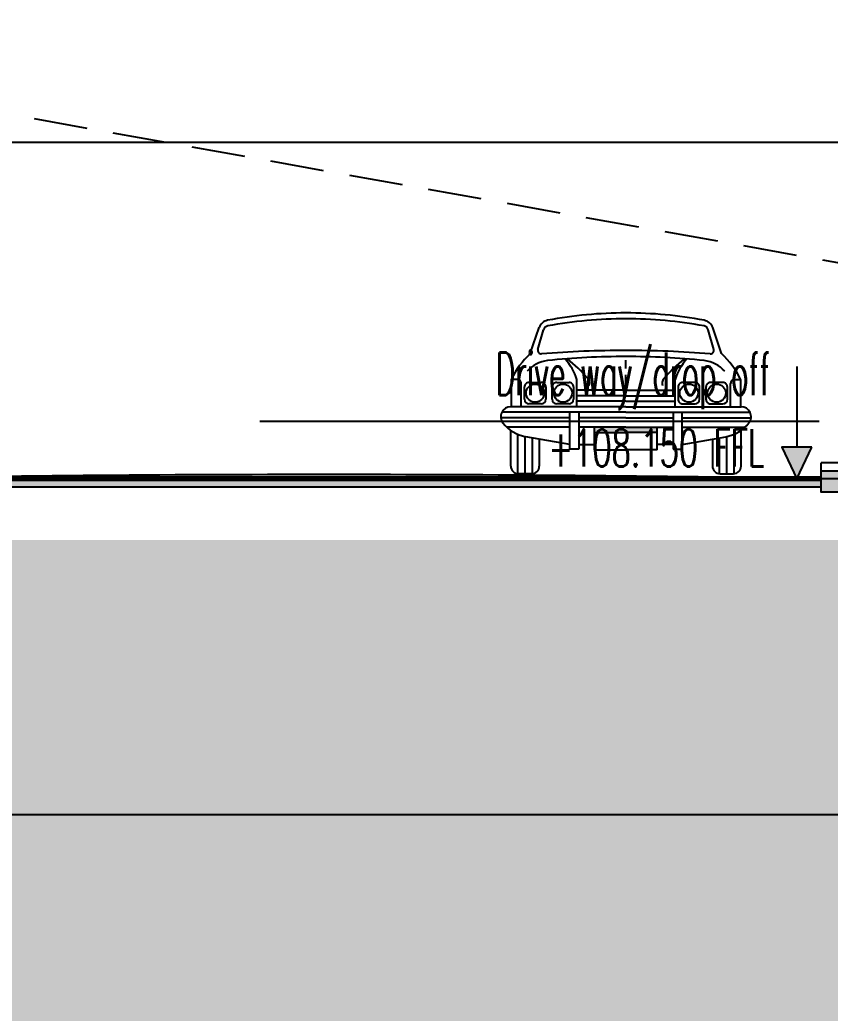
# Model space of a CAD drawing. Header units: millimetres. Extents: x -414464 to 1686, y -90036 to 108605.
# Drawn here: x -134765 to -127177, y 206 to 9515 of the extents above; entities that cross this region are included whole.
import ezdxf

# ---------------------------------------------------------------- set-up
doc = ezdxf.new("R2010")
doc.units = ezdxf.units.MM
doc.header["$LTSCALE"] = 1000
doc.header["$MEASUREMENT"] = 0
for name, pattern in [('AUDIT_D_120904163729-0', [0]), ('COLUMNS-T5-231111$0$HIDDEN', [0.375, 0.25, -0.125]), ('DASHED', [0.75, 0.5, -0.25]), ('HIDDEN2', [0.1875, 0.125, -0.0625])]:
    doc.linetypes.add(name, pattern=pattern)
doc.layers.get('0').update_dxf_attribs({"linetype": 'AUDIT_D_120904163729-0'})
for name, color, linetype in [('a-door', 1, 'Continuous'), ('A-ELE1', 8, 'Continuous'), ('A-FINISHED STAIRS', 1, 'Continuous'), ('B-AR-ANNO-E DECK FLOOR$0$a-text', 4, 'Continuous'), ('LANDSCAPE', 7, 'Continuous'), ('LAYER01', 7, 'Continuous'), ('LEVEL', 7, 'Continuous'), ('sb-hatch', 1, 'Continuous')]:
    doc.layers.add(name, color=color, linetype=linetype)
doc.layers.add('a-Text', color=4, linetype='Continuous', lineweight=0)
doc.styles.add('ATTR', font='romans.shx', dxfattribs={"width": 0.8, "height": 0.7})
doc.styles.add('B-AR-ANNO-E DECK FLOOR$0$DIMTEXT', font='SIMPLEX.shx', dxfattribs={"width": 0.75})
doc.styles.add('DIM150', font='SIMPLEX.shx', dxfattribs={"width": 0.6})

# ---------------------------------------------------------------- blocks, each defined once
blk = doc.blocks.new('A$C50ED7ECD')
at = {"layer": 'LEVEL'}
blk.add_hatch(color=2, dxfattribs=at).paths.add_polyline_path([(88.01138833272051, 5.509693372193437), (88.29005074267405, 5.509693372163396), (88.15071953766272, 5.215000008514847)])
at = {"layer": 'LANDSCAPE', "color": 3, "const_width": 0.05}
blk.add_lwpolyline([(70.84750042471319, 5.214999945737885), (88.37113596580579, 5.214999945737885)], dxfattribs=at)
at = {"layer": 'LEVEL', "color": 8, "linetype": 'HIDDEN2', "ltscale": 5}
for p, q in [((147.458654921169, 8.36499994573934), (63.49513060735066, 8.36499994573934)), ((147.458654921169, 5.214999945737885), (63.49513060657034, 5.214999945737885)), ((147.458654921169, 2.06499994573552), (63.49513060625108, 2.06499994573552))]:
    blk.add_line(p, q, dxfattribs=at)
at = {"layer": 'LEVEL', "color": 2}
for p, q in [((88.15071953777463, 6.265060774376265, 0.0001133023795667539), (88.15071953769365, 5.509693372177038, 0.0001133023795667539)), ((88.36063092846983, 5.752138708631106, 0.0001133023795667539), (83.12362318237791, 5.752138709189508, 0.0001133023795667539))]:
    blk.add_line(p, q, dxfattribs=at)
at = {"layer": 'LEVEL', "color": 2, "elevation": 0.0001133023795767229}
blk.add_lwpolyline([(88.29005074267405, 5.509693372163396), (88.01138833272051, 5.509693372193437), (88.15071953766272, 5.215000008514847)], close=True, dxfattribs=at)
at = {"layer": 'a-Text', "insert": (85.82269862736763, 5.678131592401156, 0.0001133023795999505), "char_height": 0.3500000000000003, "width": 4.134971952534999, "attachment_point": 1, "rotation": 0.0004312137761448928, "style": 'DIM150'}
blk.add_mtext('+108.150 FFL', dxfattribs=at)
at = {"layer": 'B-AR-ANNO-E DECK FLOOR$0$a-text', "extrusion": (1.530323358490623e-13, 0.0014379207060082, 0.9999989661914873), "insert": (86.61851013622046, 6.132329934005055, 0.0001133023795667538), "char_height": 0.4, "width": 3.60225136022259, "attachment_point": 5, "text_direction": (1, -1.064261140455909e-10, -2.280294065477956e-20), "style": 'B-AR-ANNO-E DECK FLOOR$0$DIMTEXT'}
blk.add_mtext('{\\W0.5;Drive way/drop off}', dxfattribs=at)
blk = doc.blocks.new('building-10-dopoff')
at = {"true_color": 0xbdbdbd}
h = blk.add_hatch(color=9, dxfattribs=at)
h.dxf.hatch_style = 1
h.set_gradient(color1=(196, 196, 196), one_color=1, tint=1, name='SPHERICAL')
edge = h.paths.add_edge_path()
edge.add_arc((-6628.247614149936, -271338.9451629808), 271502.4357882504, 449.03520869992, 450.96479130402247, ccw=False)
edge.add_line((-2056.692577559501, 125.0000000940638), (-2056.692558961377, 49.999999781018))
edge.add_line((-2056.692558963783, 49.99999977927655), (-11199.80266942859, 49.99999977794596))
edge.add_line((-11199.80266942829, 49.99999977927655), (-11199.80266942832, 124.9999997791376))
at = {"layer": 'sb-hatch'}
h = blk.add_hatch(dxfattribs=at)
h.set_pattern_fill('DOTS', color=8, scale=450, angle=-3.638554555594264e-12, style=0)
h.set_pattern_definition([(337.0902761682343, (324409.3308788903, -2929.653150282768), (23.90174881989568, 20.43222784232339), [0, -28.125])])
h.paths.add_polyline_path([(-16274.80266942363, 124.9999997830021), (-16274.80266942317, 124.9999997960406), (-16274.80266942317, 49.99999979324639), (-15563.00415753666, 49.99999977834523), (-15563.00415753759, 124.9999997774141), (-15549.6053388482, 124.9999997783455), (-15549.60533885285, -280.0000002216548), (-16274.80266942456, -280.0000002188608)])
edge = h.paths.add_edge_path()
edge.add_line((-2056.692558962386, 200.0000000968578), (-5.471520125865936e-09, 200.000000094218))
edge.add_line((-5.587935447692871e-09, 200.0000000940638), (-1.164153218269348e-10, 1.154148776549846e-09))
edge.add_line((0, 0), (-2056.692558961222, 4.45243131252937e-09))
edge.add_line((-2056.692558961455, 4.656612873077393e-09), (-2056.692558962619, 200.0000000957536))
blk.add_lwpolyline([(-2056.692558962386, 200.0000000968578), (-5.587935447692871e-09, 200.0000000940638), (0, 0), (-2056.692558961455, 4.656612873077393e-09)], close=True)
blk.add_lwpolyline([(-2056.692558961455, 124.9999997830021, 0.008352236132929373), (-11271.85884147417, 124.9999997820707), (-11271.85884147137, 49.99999978113919), (-2056.692558963783, 49.99999978020787)], format="xyb", close=True)
at = {"layer": 'a-door', "color": 2, "linetype": 'COLUMNS-T5-231111$0$HIDDEN', "elevation": -15.28107722057211}
blk.add_lwpolyline([(3.307441036216915, 125.0000000661241), (-2897.822452028282, 125.0000000670555)], dxfattribs=at)
at = {"layer": 'A-FINISHED STAIRS', "linetype": 'ByBlock'}
for p, q in [((3.268865717109293, 275.0000000620787, -15.40440633918234), (-2056.692558962386, 275.0000000633302, -15.28107722057211)), ((-2056.692558962386, 200.0000000977891), (-2056.692558962386, 275.0000000642615, -15.28107722070854))]:
    blk.add_line(p, q, dxfattribs=at)
at = {"layer": 'LAYER01', "color": 8, "linetype": 'Continuous'}
for p, q in [((-4780.007641130069, 1297.164040949924), (-4697.241290850623, 1540.346121807222)), ((-4708.028930062719, 1336.894518790268), (-4655.421901020396, 1520.942785911279)), ((-3061.115097256203, 1336.894518790277), (-3113.722065425711, 1520.942785911287)), ((-2989.136386188853, 1297.164040949934), (-3071.902675595484, 1540.346121807231)), ((-3884.571983223024, 1158.3827571858), (-3884.571983223024, 1235.706346104932)), ((-4902.001903176075, 1055.062574547829), (-4958.54058647895, 1055.062574547828)), ((-4958.54058647895, 1055.062574547828), (-4958.54058647895, 798.6737682656233)), ((-4792.431785469118, 1027.181358052235), (-4676.925836489361, 1027.181358052235)), ((-4532.242323253769, 1027.181358052236), (-4416.736252528324, 1027.181358052237)), ((-4344.394495910557, 798.673768265626), (-4344.394495910557, 1055.062574547832)), ((-3884.571983223024, 954.223811899273), (-3884.571983223024, 1099.372637037446)), ((-3424.749531408364, 798.6737682656315), (-3424.749531408364, 1055.062574547838)), ((-3236.901704065094, 1027.181358052243), (-3352.407713917724, 1027.181358052242)), ((-2976.712120104115, 1027.181358052245), (-3092.21806908393, 1027.181358052244)), ((-2867.14209370641, 1055.06257454784), (-2810.60334953072, 1055.062574547841)), ((-2810.60334953072, 1055.062574547841), (-2810.60334953072, 798.6737682656351)), ((-4864.773785578203, 798.6737682656233), (-4864.773785578203, 1017.834456949965)), ((-4834.991875879059, 869.1153186624817), (-4834.991875879059, 984.6212676422858)), ((-4634.365746079362, 984.6212676422867), (-4634.365746079362, 869.1153186624827)), ((-4574.802413663769, 869.1153186624836), (-4574.802413663769, 984.6212676422876)), ((-4374.176162118383, 984.6212676422886), (-4374.176162118383, 869.1153186624845)), ((-3884.571983223024, 954.223811899273), (-4344.394495910557, 954.2238118992702)), ((-3884.571983223024, 954.223811899273), (-3424.749531408364, 954.2238118992757)), ((-3394.96774345485, 984.621267642294), (-3394.96774345485, 869.1153186624899)), ((-3194.341674528026, 869.1153186624908), (-3194.341674528026, 984.6212676422949)), ((-3134.778098621056, 984.6212676422958), (-3134.778098621056, 869.1153186624917)), ((-2934.152029694174, 869.1153186624927), (-2934.152029694174, 984.6212676422967)), ((-2904.370272177097, 798.6737682656342), (-2904.370272177097, 1017.834456949976)), ((-3884.571983223024, 902.3737973547252), (-4344.394495910557, 902.3737973547225)), ((-3884.571983223024, 850.5237828101765), (-4344.394495910557, 850.5237828101747)), ((-3884.571983223024, 902.3737973547252), (-3424.749531408364, 902.373797354727)), ((-3884.571983223024, 850.5237828101765), (-3424.749531408364, 850.5237828101792)), ((-3884.571983223024, 746.823753721081), (-5047.206731316692, 746.8237537210746)), ((-3884.571983223024, 798.6737682656287), (-4963.463980864733, 798.6737682656233)), ((-4676.925836489361, 826.5552282525343), (-4792.431785469118, 826.5552282525334)), ((-4416.736252528324, 826.5552282525362), (-4532.242323253769, 826.5552282525352)), ((-4410.094905170787, 402.1186996205545), (-4410.094905170787, 746.8237537210782)), ((-4326.711547899526, 746.8237537210782), (-4326.711547899526, 402.1186996205545)), ((-3884.571983223024, 798.6737682656287), (-2805.680076890567, 798.6737682656351)), ((-3884.571983223024, 746.823753721081), (-2721.937326438667, 746.8237537210873)), ((-3442.432357673708, 746.8237537210837), (-3442.432357673708, 402.1186996205599)), ((-3359.049000402505, 402.1186996205599), (-3359.049000402505, 746.8237537210837)), ((-3352.407713917724, 826.5552282525416), (-3236.901704065094, 826.5552282525425)), ((-3092.21806908393, 826.5552282525434), (-2976.712120104115, 826.5552282525434)), ((-4410.094905170787, 694.9737391765304), (-5056.463053649815, 694.9737391765268)), ((-3884.571983223024, 694.9737391765332), (-4326.711547899526, 694.9737391765304)), ((-3884.571983223024, 694.9737391765332), (-3442.432357673708, 694.9737391765359)), ((-3359.049000402505, 694.9737391765359), (-2712.680882359855, 694.9737391765395)), ((-4410.094905170787, 608.2971618722579), (-5001.301800714922, 608.2971618722543)), ((-4962.613222210726, 242.8361776219224), (-4962.613222210726, 576.7808635376061)), ((-3884.571983223024, 608.2971618722606), (-4326.711547899526, 608.2971618722579)), ((-4177.448571760382, 393.8197851373027), (-4177.448571760382, 608.2971618722588)), ((-3884.571983223024, 608.2971618722606), (-3442.432357673708, 608.2971618722634)), ((-3591.695394685725, 393.8197851373054), (-3591.695394685725, 608.2971618722624)), ((-3359.049000402505, 608.2971618722634), (-2767.842287476815, 608.297161872267)), ((-2806.530744235322, 242.8361776219347), (-2806.530744235322, 576.780863537618)), ((-4897.362663154665, 171.23171270545), (-4897.362663154665, 540.5661567920527)), ((-4829.004667938803, 171.2317127054505), (-4829.004667938803, 519.4978272853207)), ((-4410.094905170787, 445.9865818824394), (-4820.745929522498, 517.948735540391)), ((-4760.646916214202, 171.2317127054509), (-4760.646916214202, 507.4170057001731)), ((-4695.396357158199, 495.9826535558916), (-4695.396357158199, 242.8361776219238)), ((-4177.448571760382, 558.1150628342768), (-3884.571983223024, 558.1150628342787)), ((-3591.695394685725, 558.1150628342805), (-3884.571983223024, 558.1150628342787)), ((-3359.049000402505, 445.9865818824449), (-2948.398036923609, 517.948735540401)), ((-3073.747609287908, 495.9826535559007), (-3073.747609287908, 242.8361776219328)), ((-3008.496928486216, 171.2317127054605), (-3008.496928486216, 507.4170057001832)), ((-2940.139176761615, 171.231712705461), (-2940.139176761615, 519.4978272853316)), ((-2871.781425037072, 171.2317127054614), (-2871.781425037072, 540.5661567920636)), ((-4326.711547899526, 402.1186996205545), (-4410.094905170787, 402.1186996205545)), ((-4326.711547899526, 445.9865818824394), (-4177.448571760382, 445.9865818824403)), ((-4177.448571760382, 393.8197851373027), (-3884.571983223024, 393.8197851373045)), ((-3591.695394685725, 393.8197851373054), (-3884.571983223024, 393.8197851373045)), ((-3442.432357673708, 445.9865818824449), (-3591.695394685725, 445.9865818824439)), ((-3442.432357673708, 402.1186996205599), (-3359.049000402505, 402.1186996205599)), ((-4767.000578583335, 171.2317127054505), (-4891.009000785591, 171.23171270545)), ((-3002.143387862772, 171.2317127054605), (-2878.134996096895, 171.2317127054614))]:
    blk.add_line(p, q, dxfattribs=at)
for centre in [(-4734.67881097924, 926.8682931523847), (-4474.489227018261, 926.8682931523865), (-3294.654739427846, 926.8682931523929), (-3034.465094593994, 926.8682931523938)]:
    blk.add_circle(centre, 85.26153513725771, dxfattribs=at)
for centre, radius, start, end in [((-3884.571983223024, -2268.377926482622), 3946.413730053193, 89.99999749537497, 100.706954226465), ((-3884.571983223024, -2268.377926482622), 3946.413730053193, 79.29304076377801, 89.99999749537497), ((-4598.353137125145, 1506.689778306558), 104.4585958440253, 100.706954226465, 161.2041321963226), ((-3884.571983223024, -2457.548581266479), 4080.429401803524, 89.99999749537497, 100.3238762378602), ((-3884.571983223024, -2457.548581266479), 4080.429401803524, 79.67612558253694, 89.99999749537497), ((-3170.790768448147, 1506.689778306565), 104.4585958440253, 18.79586962502213, 79.29304076377801), ((-4606.765762052441, 1507.035292482298), 50.60462495113944, 100.3238762378602, 164.0483254204087), ((-3162.378143520851, 1507.035292482306), 50.60462495113944, 15.95166957197813, 79.67612558253694), ((-4676.264027095633, 1327.815214642994), 33.03698529588416, 164.0483254204087, 274.5674287785563), ((-3884.571983222966, -8582.441272614946), 9908.791400016627, 89.99999749537497, 94.56744061556567), ((-3884.571983222966, -8582.441272614946), 9908.791400016627, 85.43256120448403, 89.99999749537497), ((-3092.879939350474, 1327.815214643002), 33.03698529588416, 265.4325698564069, 15.95166957197813), ((-4227.831551133073, 703.0939310347014), 811.0595865452547, 132.9068326333878, 154.2807690006456), ((-4588.093874066195, 940.7141832787149), 292.2719082933792, 95.96878369671826, 139.2285142228799), ((-3884.571983223024, -5788.111325001287), 7057.774969872009, 89.99999749537497, 95.96878369671826), ((-4846.116020088259, 894.0449334397429), 526.9261623950716, 17.79300660906916, 41.99791295286184), ((-5314.00089544669, 149.1738344952585), 1409.195757926779, 40.31011856514019, 51.26311920146647), ((-3884.571983223024, -5788.111325001287), 7057.774969872009, 84.0312112935541, 89.99999749537497), ((-2455.143133774516, 149.1738344952739), 1409.195757926779, 128.7368826199074, 139.6898798381807), ((-2923.028007230663, 894.0449334397529), 526.9261623950716, 138.002085452482, 162.206996919066), ((-3181.050031507039, 940.7141832787231), 292.2719082933792, 40.77148418358578, 84.0312112935541), ((-3541.312415312976, 703.0939310347051), 811.0595865452547, 25.7192362347454, 47.09316576936009), ((-4902.001903176075, 1017.834456949965), 37.22815944793377, 359.9999949910496, 89.99999749537497), ((-4792.431785469118, 984.6212676422858), 42.56006758263771, 89.99999749537497, 180), ((-4676.925836489361, 984.6212676422867), 42.56006758263771, 359.9999949910496, 89.99999749537497), ((-4532.242323253769, 984.6212676422876), 42.56006758263771, 89.99999749537497, 180), ((-4416.736252528324, 984.6212676422886), 42.56006758263771, 359.9999949910496, 89.99999749537497), ((-4288.663473299006, 1019.034625640751), 64.58633757652123, 340.9239323367361, 40.31011856514019), ((-3480.480493147101, 1019.034625640756), 64.58633757652123, 139.6898798381807, 199.0760799555915), ((-3352.407713917724, 984.621267642294), 42.56006758263771, 89.99999749537497, 180), ((-3236.901704065094, 984.6212676422949), 42.56006758263771, 359.9999949910496, 89.99999749537497), ((-3092.21806908393, 984.6212676422958), 42.56006758263771, 89.99999749537497, 180), ((-2976.712120104115, 984.6212676422967), 42.56006758263771, 359.9999949910496, 89.99999749537497), ((-2867.14209370641, 1017.834456949977), 37.22815944793377, 89.99999749537497, 180), ((-4792.431785469118, 869.1153186624817), 42.56006758263771, 180, 269.9999993163141), ((-4676.925836489361, 869.1153186624827), 42.56006758263771, 269.9999993163141, 359.9999949910496), ((-4532.242323253769, 869.1153186624836), 42.56006758263771, 180, 269.9999993163141), ((-4416.736252528324, 869.1153186624845), 42.56006758263771, 269.9999993163141, 359.9999949910496), ((-3352.407713917724, 869.1153186624899), 42.56006758263771, 179.9999899820861, 269.9999993163141), ((-3236.901704065094, 869.1153186624908), 42.56006758263771, 269.9999993163141, 359.9999949910496), ((-3092.21806908393, 869.1153186624917), 42.56006758263771, 179.9999899820861, 269.9999993163141), ((-2976.712120104115, 869.1153186624927), 42.56006758263771, 269.9999993163141, 359.9999949910496), ((-4963.463980864733, 705.1224571785217), 93.55131869620469, 89.99999749537497, 218.1675515181405), ((-2805.680076890567, 705.1224571785335), 93.55131869620469, 321.8324471160416, 89.99999749537497), ((-4759.907920073718, 865.1186522209102), 352.4601307321102, 218.1675515181405, 260.0604348288607), ((-3009.235985499516, 865.1186522209193), 352.4601307321102, 279.9395638032462, 321.8324471160416), ((-4891.009000785591, 242.8361776219228), 71.60423664336511, 180, 269.9999993163141), ((-4767.000578583335, 242.8361776219238), 71.60423664336511, 269.9999993163141, 359.9999949910496), ((-3002.143387862772, 242.8361776219333), 71.60423664336511, 180, 269.9999993163141), ((-2878.134996096895, 242.8361776219338), 71.60423664336511, 269.9999993163141, 359.9999949910496)]:
    blk.add_arc(centre, radius, start, end, dxfattribs=at)
for points in [[(-3884.571983223024, 558.1150628342787), (-3884.571983223024, 608.2971618722606), (-4177.448571760382, 558.1150628342768), (-4177.448571760382, 608.2971618722588)], [(-3884.571983223024, 558.1150628342787), (-3884.571983223024, 608.2971618722606), (-3591.695394685725, 558.1150628342805), (-3591.695394685725, 608.2971618722624)]]:
    blk.add_solid(points, dxfattribs=at)
at = {"color": 8, "style": 'ATTR', "text_generation_flag": 4, "width": 0.799999999988367, "flags": 9}
blk.add_attdef('ESTCODE', (-3884.571922350209, 171.2317127054559), '', height=22.34042553191466, rotation=180, dxfattribs=at)

msp = doc.modelspace()

# ---------------------------------------------------------------- hatches: boundary and pattern name
at = {"layer": 'A-ELE1'}
h = msp.add_hatch(dxfattribs=at)
h.set_pattern_fill('EARTH', color=256, scale=1500, angle=45)
h.set_pattern_definition([(45, (-181260.0030490687, -158031.868192547), (5.684341886080801e-14, 530.3300858899106), [375, -375]), (45, (-181359.439940173, -157932.4313014426), (5.684341886080801e-14, 530.3300858899106), [375, -375]), (45, (-181458.8768312774, -157832.9944103383), (5.684341886080801e-14, 530.3300858899106), [375, -375]), (135, (-181458.8768312774, -157766.703149602), (-530.3300858899106, 1.13686837721616e-13), [375, -375]), (135, (-181359.439940173, -157667.2662584977), (-530.3300858899106, 1.13686837721616e-13), [375, -375]), (135, (-181260.0030490687, -157567.8293673933), (-530.3300858899106, 1.13686837721616e-13), [375, -375])])
h.paths.add_polyline_path([(-78098.9299657133, -1284.952935032015), (-78098.94608289933, -3534.949516450283), (-103539.9984138345, -3534.996420484565), (-103539.9984138356, -3885.000297383963), (-106440.7935450984, -3885.000055797878), (-106440.7935450984, -3534.996178900459), (-112616.1968580483, -3534.996423241158), (-125204.8668631665, -3534.996177516121), (-125204.8668631711, 4640.82406931321), (-142736.0030490687, 4640.823829137604), (-142477.0030490687, 2065.823829141853), (-141122.0030490687, 892.1318074530282), (-131120.0030490687, -1786.54124046088), (-128765.0030490687, -4199.975329454115), (-123905.0030490687, -5399.037813596107), (-114939.0685874721, -5151.58779571022), (-110274.6740328704, -5344.376198108162), (-106897.0095554373, -5691.397210565367), (-100794.9956826348, -5614.285625883873), (-91723.55511705781, -5421.015748115693), (-85764.10345396634, -6384.957760109945), (-80529.00881805591, -5690.915735198389), (-64924.67388904979, -4804.085307886795), (-63814.94608289955, -3184.952935030476), (-76748.94608289938, -3184.952935030883), (-76748.94608289961, -1284.952935032015)])

# ---------------------------------------------------------------- linework, layer by layer
at = {"color": 1, "linetype": 'DASHED'}
msp.add_lwpolyline([(-139798.8100209609, 9514.999954550527), (-122215.80577562, 6364.966041732579), (-115855.7220541323, 6364.966041732579), (-93067.66851544287, 3514.999950790778), (-86767.96040776931, 3514.999950790778), (-63755.20124279242, 364.9999516420066), (-60406.04107493348, 364.9999516420066)], dxfattribs=at)

# ---------------------------------------------------------------- block references
msp.add_blockref('building-10-dopoff', (-125204.8732004881, 5089.999893744444, -0.7212058806866342))
at = {"layer": 'LEVEL', "linetype": 'ByBlock', "xscale": 1000, "yscale": 1000, "zscale": 1000}
msp.add_blockref('A$C50ED7ECD', (-215639.982627843, -1.287087798118591e-06, -0.5978767620763392), dxfattribs=at)

doc.saveas('drawing.dxf')
